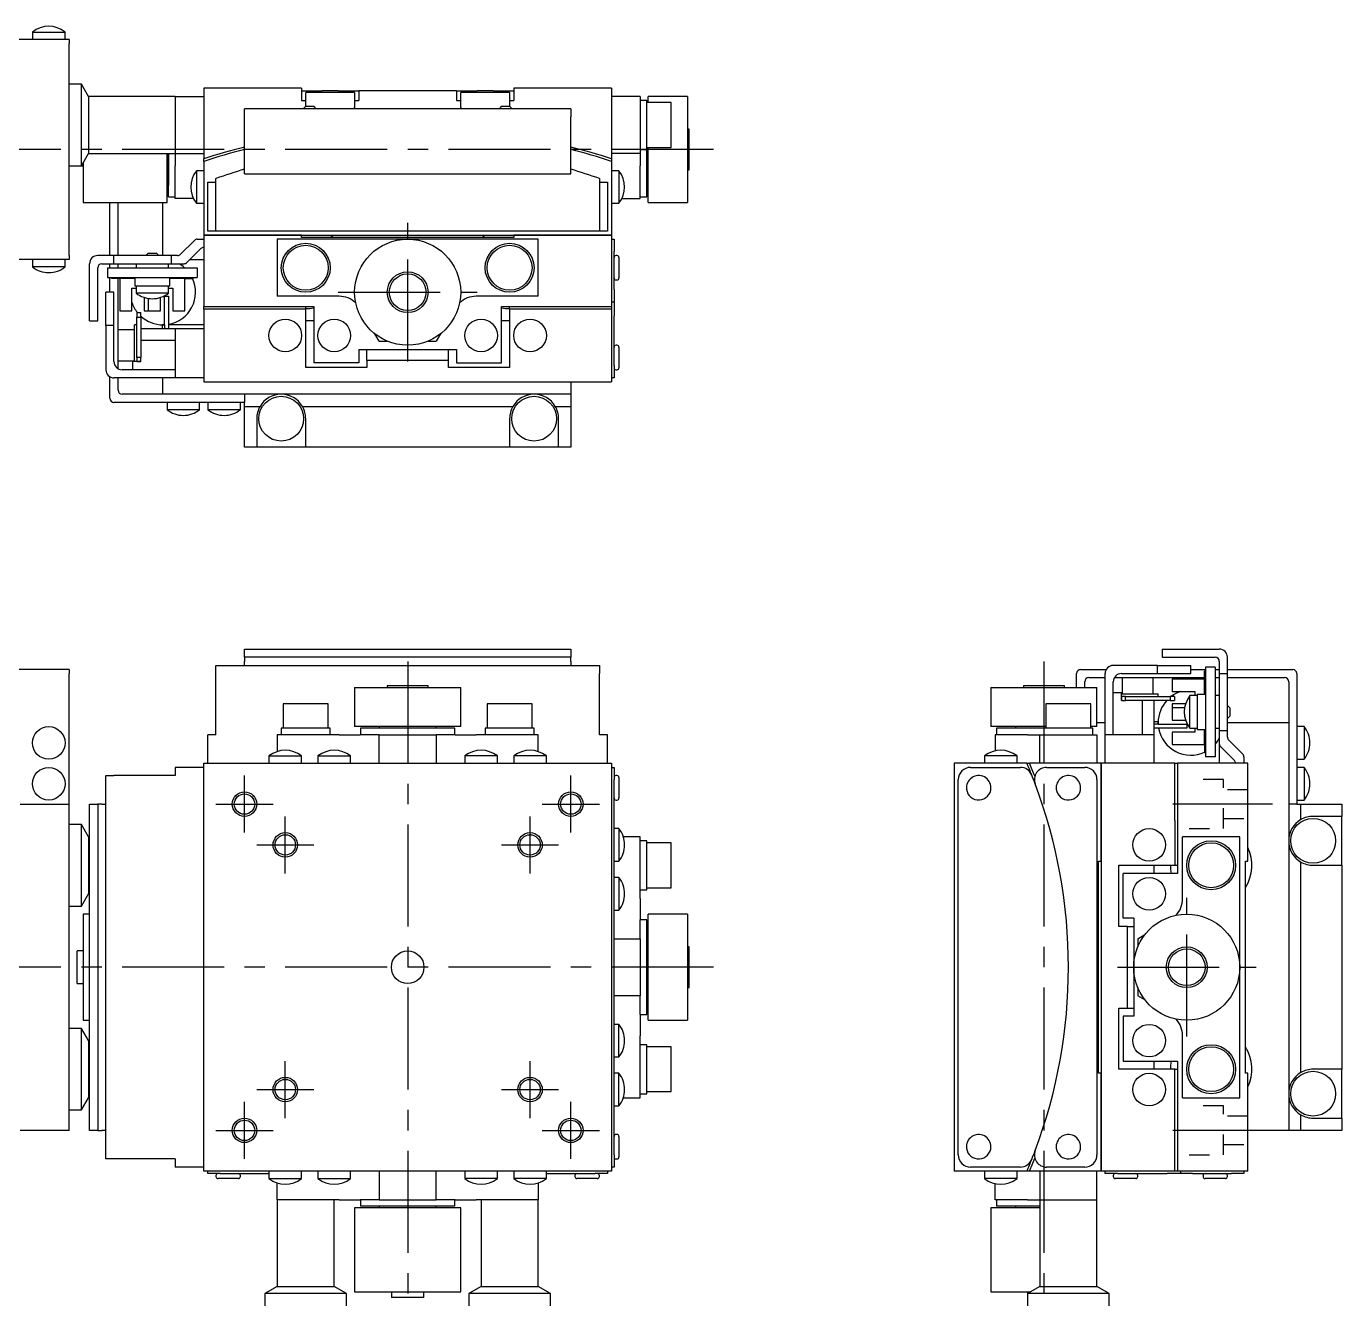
# Model space of a CAD drawing. Extents: x 165 to 837, y 27 to 488.
# Drawn here: x 334 to 495.2, y 327.5 to 483.8 of the extents above; entities that cross this region are included whole.
import ezdxf

# ---------------------------------------------------------------- set-up
doc = ezdxf.new("R2010")
doc.units = 0
doc.header["$LTSCALE"] = 10
doc.linetypes.add('CENTER', pattern=[2, 1.25, -0.25, 0.25, -0.25])
doc.linetypes.add('DOT', pattern=[0.5, 0.25, -0.25])
doc.layers.add('1', color=7, linetype='CONTINUOUS')
doc.layers.add('11', color=7, linetype='CONTINUOUS')

msp = doc.modelspace()

# ---------------------------------------------------------------- linework, layer by layer
at = {"layer": '1', "color": 7, "linetype": 'CONTINUOUS'}
for p, q in [((339.249999, 482.25), (315.249999, 482.25)), ((334.749999, 483.147999), (334.854416, 483.147999)), ((334.749999, 483.147999), (334.749999, 482.25)), ((334.854416, 483.147999), (338.749999, 483.147999)), ((338.749999, 482.25), (338.749999, 483.147999)), ((339.249999, 482.25), (339.249999, 481.75)), ((339.249999, 455.75), (339.249999, 481.75)), ((340.749999, 476.75), (339.249999, 476.75)), ((340.749999, 466.75), (340.749999, 476.75)), ((341.616024, 475.25), (340.749999, 476.75)), ((355.749999, 476.25), (355.749999, 467.610778)), ((367.749999, 476.25), (355.749999, 476.25)), ((367.749999, 476.25), (367.749999, 474.75)), ((367.749999, 475.95), (370.249999, 475.95)), ((374.249999, 475.75), (368.249999, 475.75)), ((368.249999, 475.603553), (368.249999, 475.75)), ((372.249999, 475.95), (370.249999, 475.95)), ((372.249999, 475.95), (374.749999, 475.95)), ((374.249999, 475.75), (374.249999, 475.603553)), ((374.749999, 475.95), (374.749999, 474.75)), ((386.749999, 475.95), (374.749999, 475.95)), ((386.749999, 475.95), (386.749999, 474.75)), ((386.749999, 475.95), (389.249999, 475.95)), ((393.249999, 475.75), (387.249999, 475.75)), ((387.249999, 475.603553), (387.249999, 475.75)), ((391.249999, 475.95), (389.249999, 475.95)), ((391.249999, 475.95), (393.749999, 475.95)), ((393.249999, 475.75), (393.249999, 475.603553)), ((393.749999, 476.25), (393.749999, 474.75)), ((405.749999, 476.25), (393.749999, 476.25)), ((405.749999, 476.25), (405.749999, 467.610778)), ((341.616024, 475.25), (341.616024, 468.25)), ((352.249999, 475.25), (341.616024, 475.25)), ((352.249999, 475.25), (355.749999, 475.25)), ((352.249999, 475.25), (352.249999, 471.75)), ((367.749999, 474.75), (368.249999, 474.75)), ((368.249999, 474.05), (368.249999, 475.603553)), ((374.249999, 475.603553), (374.249999, 473.896447)), ((374.249999, 474.75), (374.749999, 474.75)), ((386.749999, 474.75), (387.249999, 474.75)), ((387.249999, 473.896447), (387.249999, 475.603553)), ((393.249999, 475.603553), (393.249999, 474.05)), ((393.249999, 474.75), (393.749999, 474.75)), ((409.249999, 475.25), (405.749999, 475.25)), ((409.249999, 475.25), (409.249999, 468.25)), ((410.049999, 474.75), (409.249999, 474.75)), ((410.049999, 468.75), (410.049999, 474.75)), ((413.049999, 474.5), (410.049999, 474.5)), ((410.249999, 474.5), (410.249999, 475.25)), ((415.049999, 475.25), (410.249999, 475.25)), ((413.049999, 471.75), (413.049999, 474.5)), ((415.049999, 475.25), (415.049999, 462.25)), ((360.749999, 472.75), (360.749999, 473.75)), ((400.749999, 473.75), (360.749999, 473.75)), ((360.749999, 465.75), (360.749999, 472.75)), ((368.249999, 474.05), (367.949999, 473.75)), ((368.249999, 474.05), (369.249999, 474.05)), ((369.549999, 473.75), (369.249999, 474.05)), ((374.249999, 473.75), (374.249999, 473.896447)), ((387.249999, 473.896447), (387.249999, 473.75)), ((392.249999, 474.05), (391.949999, 473.75)), ((392.249999, 474.05), (393.249999, 474.05)), ((393.549999, 473.75), (393.249999, 474.05)), ((400.749999, 473.75), (400.749999, 472.75)), ((400.749999, 465.75), (400.749999, 472.75)), ((352.249999, 471.75), (352.249999, 468.25)), ((413.049999, 469), (413.049999, 471.75)), ((415.249999, 471.25), (415.049999, 471.25)), ((415.249999, 470.8499), (415.249999, 471.25)), ((415.249999, 468.75), (415.249999, 470.8499)), ((340.749999, 466.75), (341.616024, 468.25)), ((341.616024, 468.25), (352.249999, 468.25)), ((351.249999, 462.25), (351.249999, 468.25)), ((351.449999, 462.950338), (351.449999, 468.25)), ((351.449999, 468.25), (351.449999, 464.340257)), ((352.249999, 468.25), (355.749999, 468.25)), ((352.249999, 468.25), (352.249999, 466.75)), ((409.249999, 468.25), (405.749999, 468.25)), ((409.249999, 468.75), (410.049999, 468.75)), ((409.249999, 468.25), (409.249999, 466.75)), ((410.049999, 469), (413.049999, 469)), ((410.049999, 462.950338), (410.049999, 468.75)), ((410.049999, 468.75), (410.049999, 464.340257)), ((410.249999, 462.25), (410.249999, 469)), ((415.249999, 466.6501), (415.249999, 468.75)), ((339.249999, 466.75), (340.749999, 466.75)), ((340.249999, 466.75), (340.749999, 466.75)), ((340.749999, 466.75), (340.949999, 466.75)), ((340.949999, 467.09641), (340.949999, 462.25)), ((352.249999, 462.75), (352.249999, 466.75)), ((354.852, 466.15), (354.852, 462.15)), ((355.749999, 466.15), (354.852, 466.15)), ((355.749999, 466.15), (354.852, 466.15)), ((355.749999, 467.295441), (355.749999, 467.610778)), ((355.749999, 467.295441), (355.749999, 458.25)), ((405.749999, 467.610778), (405.749999, 467.295441)), ((405.749999, 467.295441), (405.749999, 458.25)), ((406.647998, 466.15), (405.749999, 466.15)), ((406.647998, 466.15), (405.749999, 466.15)), ((406.647998, 466.15), (406.647998, 462.15)), ((409.249999, 462.75), (409.249999, 466.75)), ((415.049999, 466.25), (415.249999, 466.25)), ((415.249999, 466.25), (415.249999, 466.6501)), ((351.249999, 465.25), (351.449999, 465.25)), ((351.249999, 464.75), (351.449999, 464.75)), ((351.449999, 462.95), (351.449999, 465.25)), ((351.449999, 465.25), (351.449999, 464.34)), ((356.249999, 458.75), (356.249999, 464.75)), ((356.249999, 464.75), (357.249999, 464.75)), ((357.249999, 459.75), (357.249999, 465.18747)), ((360.749999, 465.75), (400.749999, 465.75)), ((404.249999, 465.18747), (404.249999, 459.75)), ((404.249999, 464.75), (405.249999, 464.75)), ((405.249999, 464.75), (405.249999, 458.75)), ((410.049999, 462.95), (410.049999, 465.25)), ((410.049999, 465.25), (410.049999, 464.34)), ((410.049999, 465.25), (410.249999, 465.25)), ((351.249999, 463.75), (351.449999, 463.75)), ((351.249999, 463.75), (351.449999, 463.75)), ((351.449999, 462.95), (351.449999, 462.950338)), ((351.449999, 462.95), (352.249999, 462.95)), ((409.249999, 462.95), (410.049999, 462.95)), ((410.049999, 462.95), (410.049999, 462.950338)), ((340.949999, 462.25), (346.449999, 462.25)), ((344.249999, 455.75), (344.249999, 462.25)), ((345.249999, 455.75), (345.249999, 462.25)), ((346.449999, 462.25), (351.249999, 462.25)), ((350.749999, 455.75), (350.749999, 462.25)), ((354.4725, 462.75), (352.249999, 462.75)), ((354.852, 462.15), (355.749999, 462.15)), ((354.852, 462.15), (355.749999, 462.15)), ((405.749999, 462.15), (406.647998, 462.15)), ((405.749999, 462.15), (406.647998, 462.15)), ((407.027498, 462.75), (409.249999, 462.75)), ((410.249999, 462.25), (415.049999, 462.25)), ((357.249999, 458.75), (357.249999, 459.75)), ((404.249999, 459.75), (404.249999, 458.75)), ((355.749999, 458.25), (355.749999, 449.490949)), ((367.749999, 458.25), (355.749999, 458.25)), ((355.749999, 458.25), (367.749999, 458.25)), ((357.249999, 458.75), (356.249999, 458.75)), ((404.249999, 458.75), (357.249999, 458.75)), ((367.749999, 457.95), (367.749999, 458.25)), ((367.749999, 458.25), (393.749999, 458.25)), ((393.749999, 458.25), (393.749999, 457.95)), ((405.749999, 458.25), (393.749999, 458.25)), ((393.749999, 458.25), (405.749999, 458.25)), ((405.249999, 458.75), (404.249999, 458.75)), ((405.749999, 458.25), (405.749999, 449.490949)), ((354.603552, 457.603553), (352.896446, 455.896447)), ((353.696446, 454.896447), (355.403552, 456.603553)), ((354.957106, 457.75), (355.749999, 457.75)), ((364.749999, 457.75), (364.749999, 450.75)), ((380.749999, 457.75), (364.749999, 457.75)), ((393.749999, 457.95), (367.749999, 457.95)), ((396.749999, 457.75), (380.749999, 457.75)), ((396.749999, 450.75), (396.749999, 457.75)), ((405.749999, 457.75), (406.049999, 457.75)), ((406.049999, 457.75), (406.049999, 456.25)), ((339.249999, 455.25), (315.249999, 455.25)), ((334.749999, 455.25), (334.749999, 454.352001)), ((338.749999, 454.352001), (338.749999, 455.25)), ((339.249999, 455.75), (339.249999, 455.25)), ((341.749999, 447.75), (341.749999, 454.75)), ((344.749999, 455.75), (342.749999, 455.75)), ((343.249999, 454.75), (344.749999, 454.75)), ((344.249999, 454.25), (344.249999, 454.75)), ((344.749999, 454.75), (344.749999, 455.75)), ((351.749999, 455.75), (344.749999, 455.75)), ((344.749999, 454.75), (351.749999, 454.75)), ((345.249999, 454.25), (345.249999, 454.75)), ((347.449999, 454.75), (347.449999, 454.25)), ((348.949999, 456.05), (348.649999, 455.75)), ((348.949999, 456.05), (349.449999, 456.05)), ((349.449999, 456.05), (349.949999, 456.05)), ((350.249999, 455.75), (349.949999, 456.05)), ((351.449999, 454.25), (351.449999, 454.75)), ((351.749999, 455.75), (351.749999, 454.75)), ((352.542892, 455.75), (351.749999, 455.75)), ((351.749999, 454.75), (353.342892, 454.75)), ((354.049999, 455.25), (355.749999, 455.25)), ((406.049999, 451.579031), (406.049999, 456.25)), ((406.399999, 455.75), (406.299999, 455.75)), ((406.649999, 455.5), (406.649999, 453)), ((334.781135, 454.352001), (334.749999, 454.352001)), ((338.749999, 454.352001), (334.781135, 454.352001)), ((342.749999, 447.75), (342.749999, 454.25)), ((343.949999, 454.25), (343.949999, 453.05)), ((343.949999, 454.25), (354.949999, 454.25)), ((354.949999, 454.25), (354.949999, 453.05)), ((343.949999, 453.05), (354.949999, 453.05)), ((344.249999, 451.25), (344.249999, 453.05)), ((344.449999, 453.05), (344.449999, 452.95)), ((345.449999, 452.95), (344.449999, 452.95)), ((345.249999, 446.65), (345.249999, 452.95)), ((345.449999, 452.95), (345.449999, 448.95)), ((347.299999, 452.95), (345.449999, 452.95)), ((346.449999, 453.05), (346.449999, 452.95)), ((346.949999, 451.75), (347.449999, 451.75)), ((346.949999, 448.95), (346.949999, 451.75)), ((347.299999, 453.05), (347.299999, 452.05)), ((347.299999, 452.05), (351.599999, 452.05)), ((347.449999, 452.05), (347.449999, 451.152001)), ((351.449999, 451.152001), (351.449999, 452.05)), ((351.449999, 451.75), (351.949999, 451.75)), ((351.599999, 452.05), (351.599999, 453.05)), ((353.449999, 452.95), (351.599999, 452.95)), ((351.949999, 451.75), (351.949999, 448.95)), ((352.449999, 453.05), (352.449999, 452.95)), ((353.449999, 448.95), (353.449999, 452.95)), ((353.449999, 452.95), (354.449999, 452.95)), ((354.449999, 453.05), (354.449999, 452.95)), ((406.049999, 451.579031), (406.049999, 450.079031)), ((406.299999, 452.75), (406.399999, 452.75)), ((343.749999, 447.18747), (343.749999, 451.25)), ((344.749999, 451.25), (343.749999, 451.25)), ((344.749999, 447.18747), (344.749999, 451.25)), ((349.449999, 451.152001), (347.449999, 451.152001)), ((348.449999, 450.610263), (348.449999, 448.95)), ((348.949999, 450.489304), (348.949999, 448.95)), ((351.449999, 451.152001), (349.449999, 451.152001)), ((350.449999, 448.95), (350.449999, 450.610263)), ((350.949999, 450.75), (351.449999, 450.75)), ((350.949999, 447.25), (350.949999, 450.75)), ((350.949999, 450.75), (351.449999, 450.75)), ((351.449999, 450.75), (351.449999, 446.75)), ((372.342522, 450.75), (364.749999, 450.75)), ((396.749999, 450.75), (389.157476, 450.75)), ((405.749999, 450.079031), (406.049999, 450.079031)), ((406.049999, 450.079031), (406.049999, 449.758851)), ((345.449999, 448.95), (346.949999, 448.95)), ((347.549999, 448.750112), (348.049999, 448.750112)), ((347.549999, 448.750112), (347.549999, 448.204194)), ((348.049999, 448.204194), (348.049999, 448.750112)), ((348.449999, 448.95), (348.949999, 448.95)), ((348.949999, 448.95), (350.449999, 448.95)), ((351.949999, 448.95), (353.449999, 448.95)), ((355.749999, 449.165193), (355.749999, 449.490949)), ((355.749999, 449.490949), (369.249999, 449.490949)), ((355.749999, 449.165193), (355.749999, 440.25)), ((368.250002, 449.165193), (355.749999, 449.165193)), ((368.249999, 442.030788), (368.250002, 449.165193)), ((368.250002, 449.165193), (368.250002, 449.490949)), ((369.249999, 449.490949), (369.250002, 442.585456)), ((392.249996, 442.585456), (392.249999, 449.490949)), ((392.249999, 449.490949), (405.749999, 449.490949)), ((393.249996, 449.165193), (393.249996, 449.490949)), ((393.249996, 449.165193), (393.249999, 442.030788)), ((405.749999, 449.165193), (393.249996, 449.165193)), ((405.749999, 449.490949), (405.749999, 449.165193)), ((405.749999, 449.165193), (405.749999, 440.25)), ((406.049999, 449.758851), (406.049999, 448.364112)), ((406.049999, 442.25), (406.049999, 448.364112)), ((341.749999, 447.75), (342.749999, 447.75)), ((344.749999, 447.18747), (343.749999, 447.18747)), ((343.749999, 447.18747), (343.749999, 441.75)), ((344.749999, 442.75), (344.749999, 447.18747)), ((347.249999, 442.75), (347.249999, 447.25)), ((347.549999, 447.25), (347.249999, 447.25)), ((347.549999, 443.25015), (347.549999, 448.204194)), ((347.549999, 448.204194), (348.049999, 448.204194)), ((348.049999, 448.204194), (348.049999, 443.25015)), ((352.249999, 446.75), (348.049999, 446.75)), ((350.649999, 447.25), (350.649999, 446.75)), ((350.949999, 447.25), (350.649999, 447.25)), ((350.949999, 447.25), (350.749999, 447.25)), ((350.949999, 447.25), (350.949999, 446.75)), ((355.749999, 447.25), (351.449999, 447.25)), ((355.749999, 446.75), (352.249999, 446.75)), ((352.249999, 446.75), (352.249999, 440.75)), ((369.250002, 447.75), (368.249999, 447.75)), ((393.249999, 447.75), (392.249996, 447.75)), ((345.249999, 442.85), (345.249999, 446.65)), ((347.249999, 446.65), (345.249999, 446.65)), ((352.249999, 445.339384), (348.049999, 445.339384)), ((377.249999, 445.25), (376.738942, 446.135176)), ((377.249999, 445.25), (378.249999, 445.25)), ((383.249999, 445.25), (384.249999, 445.25)), ((384.761056, 446.135176), (384.249999, 445.25)), ((374.749999, 444.25), (386.749999, 444.25)), ((374.749999, 444.25), (374.750002, 442.585456)), ((375.749999, 442.86238), (375.749999, 444.25)), ((385.749999, 442.86238), (385.749999, 444.25)), ((386.749999, 444.25), (386.749996, 442.585456)), ((406.399999, 444.75), (406.299999, 444.75)), ((406.649999, 444.5), (406.649999, 442)), ((345.249999, 441.883975), (345.249999, 442.85)), ((345.249999, 442.85), (347.249999, 442.85)), ((347.049999, 441.75), (347.049999, 442.75)), ((348.049999, 442.75), (347.049999, 442.75)), ((348.049999, 443.25015), (347.549999, 443.25015)), ((347.549999, 443.25015), (347.549999, 442.750137)), ((347.549999, 442.750137), (348.049999, 442.750137)), ((348.049999, 442.750137), (348.049999, 443.25015)), ((348.049999, 442.750137), (348.049999, 442.75)), ((375.749999, 442.030788), (368.249999, 442.030788)), ((374.750002, 442.585456), (369.250002, 442.585456)), ((375.749999, 442.86238), (375.749999, 442.030788)), ((385.749999, 442.86238), (375.749999, 442.86238)), ((385.749999, 442.030788), (385.749999, 442.86238)), ((393.249999, 442.030788), (385.749999, 442.030788)), ((386.749996, 442.585456), (392.249996, 442.585456)), ((406.049999, 442.25), (406.049999, 440.75)), ((344.249999, 438.25), (344.249999, 440.883975)), ((352.249999, 440.75), (344.749999, 440.75)), ((345.249999, 439.25), (345.249999, 440.75)), ((352.249999, 441.75), (345.749999, 441.75)), ((350.749999, 438.75), (350.749999, 440.75)), ((355.749999, 440.75), (352.249999, 440.75)), ((355.749999, 440.25), (405.749999, 440.25)), ((400.749999, 440.25), (400.749999, 438.75)), ((406.049999, 440.75), (405.749999, 440.75)), ((406.299999, 441.75), (406.399999, 441.75)), ((350.749999, 438.75), (345.749999, 438.75)), ((360.749999, 438.75), (350.749999, 438.75)), ((360.749999, 438.75), (350.749999, 438.75)), ((400.749999, 438.75), (360.749999, 438.75)), ((360.749999, 438.75), (360.749999, 437.75)), ((400.749999, 438.75), (400.749999, 437.25)), ((360.749999, 437.75), (344.749999, 437.75)), ((351.249999, 437.75), (351.249999, 436.852001)), ((355.249999, 436.852001), (355.249999, 437.75)), ((356.249999, 437.75), (356.249999, 436.852001)), ((360.249999, 436.852001), (360.249999, 437.75)), ((360.749999, 437.25), (360.749999, 437.75)), ((360.749999, 432.25), (360.749999, 437.25)), ((360.749999, 437.25), (362.651923, 437.25)), ((367.848075, 437.25), (393.651923, 437.25)), ((398.848075, 437.25), (400.749999, 437.25)), ((400.749999, 437.25), (400.749999, 432.25)), ((355.249999, 436.852001), (351.249999, 436.852001)), ((360.249999, 436.852001), (356.249999, 436.852001)), ((362.249999, 435.75), (362.249999, 432.25)), ((368.249999, 432.25), (368.249999, 435.75)), ((393.249999, 435.75), (393.249999, 432.25)), ((399.249999, 432.25), (399.249999, 435.75)), ((362.249999, 432.25), (360.749999, 432.25)), ((368.249999, 432.25), (362.249999, 432.25)), ((393.249999, 432.25), (368.249999, 432.25)), ((399.249999, 432.25), (393.249999, 432.25)), ((400.749999, 432.25), (399.249999, 432.25)), ((360.749999, 407.499999), (400.749999, 407.499999)), ((360.749999, 406.499999), (360.749999, 407.499999)), ((400.749999, 406.499999), (360.749999, 406.499999)), ((360.749999, 406.499999), (360.749999, 405.999999)), ((400.749999, 407.499999), (400.749999, 406.499999)), ((400.749999, 405.999999), (400.749999, 406.499999)), ((473.25, 407.499999), (473.25, 406.499999)), ((473.25, 407.499999), (480.25, 407.499999)), ((473.25, 406.499999), (479.75, 406.499999)), ((481.25, 404.499999), (481.25, 406.499999)), ((339.249999, 404.999999), (315.249999, 404.999999)), ((339.249999, 404.999999), (339.249999, 404.499999)), ((357.249999, 405.499999), (404.249999, 405.499999)), ((357.249999, 404.499999), (357.249999, 405.499999)), ((360.749999, 405.499999), (360.749999, 405.999999)), ((400.749999, 405.999999), (400.749999, 405.499999)), ((404.249999, 405.499999), (404.249999, 404.499999)), ((463.25, 404.999999), (466.383975, 404.999999)), ((472.68747, 405.499999), (467.25, 405.499999)), ((472.68747, 404.499999), (472.68747, 405.499999)), ((472.68747, 405.499999), (476.75, 405.499999)), ((476.75, 404.499999), (476.75, 405.499999)), ((476.75, 404.999999), (478.55, 404.999999)), ((478.45, 403.799999), (478.45, 404.799999)), ((478.55, 404.799999), (478.45, 404.799999)), ((479.75, 405.299999), (478.55, 405.299999)), ((478.55, 405.299999), (478.55, 394.299999)), ((479.75, 405.299999), (479.75, 394.299999)), ((479.75, 404.999999), (480.25, 404.999999)), ((480.25, 405.999999), (480.25, 404.499999)), ((481.25, 404.999999), (489.25, 404.999999)), ((339.249999, 388.499999), (339.249999, 404.499999)), ((357.249999, 396.999999), (357.249999, 404.499999)), ((404.249999, 396.999999), (404.249999, 404.499999)), ((462.75, 402.799999), (462.75, 404.499999)), ((463.75, 402.799999), (463.75, 403.499999)), ((464.25, 403.999999), (466.25, 403.999999)), ((466.25, 396.999999), (466.25, 404.499999)), ((467.25, 396.999999), (467.25, 403.499999)), ((467.383975, 403.999999), (468.35, 403.999999)), ((468.25, 404.499999), (472.68747, 404.499999)), ((468.35, 403.999999), (472.15, 403.999999)), ((468.35, 403.999999), (468.35, 401.999999)), ((472.15, 403.999999), (478.45, 403.999999)), ((472.15, 401.999999), (472.15, 403.999999)), ((472.68747, 404.499999), (476.75, 404.499999)), ((474.45, 403.799999), (474.45, 402.299999)), ((478.45, 403.799999), (474.45, 403.799999)), ((478.45, 401.949999), (478.45, 403.799999)), ((479.75, 403.999999), (480.25, 403.999999)), ((480.25, 404.499999), (481.25, 404.499999)), ((480.25, 404.499999), (480.25, 397.499999)), ((481.25, 397.499999), (481.25, 404.499999)), ((481.25, 403.999999), (488.25, 403.999999)), ((488.75, 403.499999), (488.75, 398.499999)), ((489.75, 404.499999), (489.75, 388.499999)), ((374.249999, 402.799999), (387.249999, 402.799999)), ((374.249999, 402.799999), (374.249999, 397.999999)), ((378.499999, 402.999999), (378.249999, 402.999999)), ((383.249999, 402.999999), (378.249999, 402.999999)), ((378.249999, 402.999999), (378.249999, 402.799999)), ((383.249999, 402.999999), (382.999999, 402.999999)), ((383.249999, 402.799999), (383.249999, 402.999999)), ((387.249999, 397.999999), (387.249999, 402.799999)), ((452.25, 402.799999), (465.25, 402.799999)), ((452.25, 402.799999), (452.25, 397.999999)), ((456.5, 402.999999), (456.25, 402.999999)), ((456.6501, 402.999999), (456.25, 402.999999)), ((456.25, 402.999999), (456.25, 402.799999)), ((458.488679, 402.999999), (456.6501, 402.999999)), ((458.654969, 402.999999), (458.488679, 402.999999)), ((458.845031, 402.999999), (458.654969, 402.999999)), ((460.8499, 402.999999), (458.845031, 402.999999)), ((461.25, 402.999999), (460.8499, 402.999999)), ((461.25, 402.999999), (461, 402.999999)), ((461.25, 402.799999), (461.25, 402.999999)), ((465.25, 397.999999), (465.25, 402.799999)), ((467.25, 402.199999), (468.25, 402.199999)), ((468.25, 401.199999), (468.25, 402.199999)), ((468.25, 401.999999), (472.75, 401.999999)), ((468.250135, 401.699999), (468.250135, 401.199999)), ((468.750147, 401.699999), (468.250135, 401.699999)), ((468.750147, 401.199999), (468.750147, 401.699999)), ((468.750147, 401.699999), (474.204192, 401.699999)), ((472.75, 401.699999), (472.75, 401.999999)), ((474.204192, 401.699999), (474.204192, 401.199999)), ((474.750111, 401.699999), (474.204192, 401.699999)), ((474.45, 402.299999), (477.25, 402.299999)), ((474.750111, 401.699999), (474.750111, 401.199999)), ((476.652001, 399.799999), (476.652001, 401.799999)), ((477.55, 401.799999), (476.652001, 401.799999)), ((477.25, 402.299999), (477.25, 401.799999)), ((478.55, 401.949999), (477.55, 401.949999)), ((477.55, 401.949999), (477.55, 397.649999)), ((478.55, 402.799999), (478.45, 402.799999)), ((480.25, 401.799999), (479.75, 401.799999)), ((370.999999, 400.799999), (365.499999, 400.799999)), ((370.999999, 400.799999), (365.499999, 400.799999)), ((365.499999, 400.799999), (365.499999, 397.799999)), ((370.999999, 397.799999), (370.999999, 400.799999)), ((395.999999, 400.799999), (390.499999, 400.799999)), ((395.999999, 400.799999), (390.499999, 400.799999)), ((390.499999, 400.799999), (390.499999, 397.799999)), ((395.999999, 397.799999), (395.999999, 400.799999)), ((461.75, 400.799999), (459, 400.799999)), ((464.5, 400.799999), (459, 400.799999)), ((459, 400.799999), (459, 397.799999)), ((464.5, 400.799999), (461.75, 400.799999)), ((464.5, 397.799999), (464.5, 400.799999)), ((468.250135, 401.199999), (468.25, 401.199999)), ((468.250135, 401.199999), (468.750147, 401.199999)), ((474.204192, 401.199999), (468.750147, 401.199999)), ((470.839384, 396.999999), (470.839384, 401.199999)), ((472.25, 396.999999), (472.25, 401.199999)), ((474.204192, 401.199999), (474.750111, 401.199999)), ((474.45, 400.799999), (474.45, 400.299999)), ((476.110263, 400.799999), (474.45, 400.799999)), ((474.45, 400.299999), (474.45, 398.799999)), ((475.989304, 400.299999), (474.45, 400.299999)), ((481.55, 400.299999), (481.25, 400.599999)), ((481.55, 400.299999), (481.55, 399.799999)), ((465.25, 398.499999), (466.25, 398.499999)), ((472.75, 398.599999), (472.25, 398.599999)), ((472.75, 398.299999), (472.25, 398.299999)), ((472.75, 398.299999), (472.75, 398.599999)), ((472.75, 398.299999), (476.25, 398.299999)), ((474.45, 398.799999), (476.110263, 398.799999)), ((476.25, 398.299999), (476.25, 397.799999)), ((476.25, 398.299999), (476.25, 397.799999)), ((476.652001, 397.799999), (476.652001, 399.799999)), ((481.25, 398.999999), (481.55, 399.299999)), ((481.25, 398.499999), (488.75, 398.499999)), ((481.55, 399.799999), (481.55, 399.299999)), ((488.75, 398.499999), (488.75, 388.499999)), ((488.75, 398.499999), (488.75, 388.499999)), ((356.249999, 393.499999), (356.249999, 396.999999)), ((357.249999, 396.999999), (356.249999, 396.999999)), ((364.749999, 396.999999), (364.749999, 394.939736)), ((372.342522, 396.999999), (364.749999, 396.999999)), ((368.249999, 397.799999), (365.249999, 397.799999)), ((365.249999, 397.799999), (365.249999, 396.999999)), ((371.249999, 397.799999), (368.249999, 397.799999)), ((371.249999, 396.999999), (371.249999, 397.799999)), ((372.342522, 396.999999), (374.940598, 396.999999)), ((387.249999, 397.999999), (374.249999, 397.999999)), ((377.249999, 396.999999), (374.940598, 396.999999)), ((380.687399, 397.799999), (374.949999, 397.799999)), ((374.949999, 397.799999), (374.949999, 396.999999)), ((377.249999, 397.999999), (377.249999, 397.799999)), ((377.249999, 393.499999), (377.249999, 396.999999)), ((377.249999, 396.999999), (384.249999, 396.999999)), ((386.549999, 397.799999), (380.687399, 397.799999)), ((384.249999, 397.799999), (384.249999, 397.999999)), ((384.249999, 396.999999), (384.249999, 393.499999)), ((386.5594, 396.999999), (384.249999, 396.999999)), ((386.549999, 396.999999), (386.549999, 397.799999)), ((386.5594, 396.999999), (389.157476, 396.999999)), ((396.749999, 396.999999), (389.157476, 396.999999)), ((393.249999, 397.799999), (390.249999, 397.799999)), ((390.249999, 397.799999), (390.249999, 396.999999)), ((396.249999, 397.799999), (393.249999, 397.799999)), ((396.249999, 396.999999), (396.249999, 397.799999)), ((396.749999, 394.939736), (396.749999, 396.999999)), ((405.249999, 396.999999), (404.249999, 396.999999)), ((405.249999, 393.499999), (405.249999, 396.999999)), ((459, 397.999999), (452.25, 397.999999)), ((456.75, 396.999999), (452.75, 396.999999)), ((452.75, 396.999999), (452.75, 395.022499)), ((452.95, 397.799999), (452.95, 396.999999)), ((458.75, 397.799999), (452.95, 397.799999)), ((455.25, 397.999999), (455.25, 397.799999)), ((456.75, 396.999999), (458.25, 396.999999)), ((458.25, 393.499999), (458.25, 396.999999)), ((458.25, 396.999999), (465.25, 396.999999)), ((464.75, 397.799999), (458.75, 397.799999)), ((458.75, 397.799999), (458.75, 396.999999)), ((465.25, 397.999999), (464.5, 397.999999)), ((464.75, 396.999999), (464.75, 397.799999)), ((465.25, 396.999999), (465.25, 393.499999)), ((466.25, 393.499999), (466.25, 396.999999)), ((472.25, 396.999999), (466.25, 396.999999)), ((476.25, 397.799999), (472.25, 397.799999)), ((472.25, 393.499999), (472.25, 396.999999)), ((474.45, 397.299999), (474.45, 395.799999)), ((477.25, 397.299999), (474.45, 397.299999)), ((476.652001, 397.799999), (477.55, 397.799999)), ((477.25, 397.799999), (477.25, 397.299999)), ((477.55, 397.649999), (478.55, 397.649999)), ((478.45, 395.799999), (478.45, 397.649999)), ((478.55, 396.799999), (478.45, 396.799999)), ((479.75, 397.799999), (480.25, 397.799999)), ((481.25, 397.499999), (480.25, 397.499999)), ((480.25, 397.499999), (480.25, 395.907106)), ((481.25, 396.707106), (481.25, 397.499999)), ((490.647999, 397.999999), (489.75, 397.999999)), ((490.647999, 397.999999), (490.647999, 393.999999)), ((474.45, 395.799999), (478.45, 395.799999)), ((478.45, 395.799999), (478.45, 394.799999)), ((480.25, 395.907106), (480.25, 393.499999)), ((480.396447, 395.553552), (482.103553, 393.846446)), ((483.103553, 394.646446), (481.396447, 396.353552)), ((355.749999, 343.499999), (355.749999, 393.499999)), ((355.749999, 393.499999), (405.749999, 393.499999)), ((363.750002, 394.397999), (365.750002, 394.397999)), ((363.750002, 394.397999), (363.750002, 393.5)), ((365.750002, 394.397999), (367.750002, 394.397999)), ((367.750002, 393.5), (367.750002, 394.397999)), ((369.750002, 394.397999), (371.750002, 394.397999)), ((369.750002, 394.397999), (369.750002, 393.5)), ((371.750002, 394.397999), (373.750002, 394.397999)), ((373.750002, 393.5), (373.750002, 394.397999)), ((389.749996, 394.397999), (387.749996, 394.397999)), ((387.749996, 394.397999), (387.749996, 393.5)), ((391.749996, 394.397999), (389.749996, 394.397999)), ((391.749996, 393.5), (391.749996, 394.397999)), ((395.749996, 394.397999), (393.749996, 394.397999)), ((393.749996, 394.397999), (393.749996, 393.5)), ((397.749996, 394.397999), (395.749996, 394.397999)), ((397.749996, 393.5), (397.749996, 394.397999)), ((405.749999, 393.499999), (405.749999, 343.499999)), ((447.75, 393.499999), (447.75, 343.499999)), ((456.665193, 393.499999), (447.75, 393.499999)), ((455.45, 394.397999), (451.45, 394.397999)), ((451.45, 394.397999), (451.45, 393.5)), ((451.45, 394.397999), (451.45, 393.5)), ((455.45, 393.5), (455.45, 394.397999)), ((455.45, 393.5), (455.45, 394.397999)), ((456.665193, 393.499999), (456.990949, 393.499999)), ((465.75, 393.499999), (456.990949, 393.499999)), ((465.75, 381.499999), (465.75, 393.499999)), ((465.75, 393.499999), (465.75, 381.499999)), ((474.795441, 393.499999), (465.75, 393.499999)), ((474.795441, 386.499999), (474.795441, 393.499999)), ((474.795441, 393.499999), (475.110778, 393.499999)), ((475.110778, 393.499999), (475.110778, 379.999999)), ((483.75, 393.499999), (475.110778, 393.499999)), ((478.55, 394.799999), (478.45, 394.799999)), ((479.75, 394.299999), (478.55, 394.299999)), ((483.25, 394.292892), (483.25, 393.499999)), ((483.75, 381.499999), (483.75, 393.499999)), ((489.75, 393.999999), (490.647999, 393.999999)), ((343.749999, 344.999999), (343.749999, 391.999999)), ((343.749999, 391.999999), (344.749999, 391.999999)), ((352.249999, 391.999999), (344.749999, 391.999999)), ((352.249999, 392.999999), (352.249999, 391.999999)), ((355.749999, 392.999999), (352.249999, 392.999999)), ((405.749999, 392.999999), (406.049999, 392.999999)), ((406.049999, 392.999999), (406.049999, 391.499999)), ((406.399999, 391.999999), (406.299999, 391.999999)), ((449.75, 392.999999), (455.864112, 392.999999)), ((459.079031, 392.999999), (463.75, 392.999999)), ((490.647999, 392.999999), (489.75, 392.999999)), ((490.647999, 392.999999), (490.647999, 388.999999)), ((406.049999, 345.499999), (406.049999, 391.499999)), ((406.649999, 391.749999), (406.649999, 390.343377)), ((406.649999, 390.343377), (406.649999, 389.249999)), ((448.25, 345.499999), (448.25, 391.499999)), ((465.25, 391.499999), (465.25, 345.499999)), ((406.299999, 388.999999), (406.399999, 388.999999)), ((489.75, 388.999999), (490.647999, 388.999999)), ((333.249999, 388.499999), (339.249999, 388.499999)), ((339.249999, 348.499999), (339.249999, 388.499999)), ((341.749999, 348.499999), (341.749999, 388.499999)), ((341.749999, 388.499999), (342.749999, 388.499999)), ((342.749999, 388.499999), (342.749999, 348.499999)), ((343.249999, 388.499999), (342.749999, 388.499999)), ((343.249999, 388.499999), (343.749999, 388.499999)), ((488.75, 388.499999), (488.75, 348.499999)), ((489.75, 388.499999), (488.75, 388.499999)), ((489.75, 388.499999), (490.25, 388.499999)), ((490.25, 386.598075), (490.25, 388.499999)), ((490.25, 388.499999), (495.25, 388.499999)), ((495.25, 388.499999), (495.25, 386.999999)), ((340.749999, 385.999999), (339.249999, 385.999999)), ((340.749999, 380.999999), (340.749999, 385.999999)), ((341.616024, 384.499999), (340.749999, 385.999999)), ((406.647998, 385.499999), (406.049999, 385.499999)), ((406.647998, 385.499999), (406.647998, 383.499999)), ((474.795441, 386.499999), (474.795441, 380.999999)), ((495.25, 386.999999), (491.75, 386.999999)), ((495.25, 380.999999), (495.25, 386.999999)), ((341.616024, 384.499999), (341.616024, 377.499999)), ((341.749999, 384.499999), (341.616024, 384.499999)), ((409.249999, 384.499999), (407.189736, 384.499999)), ((409.249999, 376.907476), (409.249999, 384.499999)), ((410.049999, 383.999999), (409.249999, 383.999999)), ((410.049999, 380.999999), (410.049999, 383.999999)), ((475.75, 376.907476), (475.75, 384.499999)), ((482.75, 384.499999), (475.75, 384.499999)), ((482.75, 368.499999), (482.75, 384.499999)), ((406.647998, 383.499999), (406.647998, 381.499999)), ((413.049999, 383.749999), (410.049999, 383.749999)), ((413.049999, 378.249999), (413.049999, 383.749999)), ((413.049999, 378.249999), (413.049999, 383.749999)), ((340.749999, 375.999999), (340.749999, 380.999999)), ((406.049999, 381.499999), (406.647998, 381.499999)), ((410.049999, 377.999999), (410.049999, 380.999999)), ((465.45, 381.499999), (465.75, 381.499999)), ((465.45, 355.499999), (465.45, 381.499999)), ((465.75, 381.499999), (465.75, 355.499999)), ((467.930125, 373.499999), (467.930125, 380.999999)), ((467.930125, 380.999999), (474.795441, 380.999999)), ((472.25, 379.999999), (472.25, 380.999999)), ((474.795441, 380.999999), (475.110778, 380.999999)), ((483.45, 381.499999), (483.75, 381.499999)), ((483.45, 355.499999), (483.45, 381.499999)), ((490.25, 355.598075), (490.25, 381.401923)), ((491.75, 380.999999), (495.25, 380.999999)), ((495.25, 380.999999), (495.25, 355.999999)), ((406.647998, 379.499999), (406.049999, 379.499999)), ((406.647998, 379.499999), (406.647998, 377.499999)), ((468.460678, 374.499999), (468.460678, 379.999999)), ((475.110778, 379.999999), (468.460678, 379.999999)), ((340.749999, 375.999999), (341.616024, 377.499999)), ((341.616024, 377.499999), (341.749999, 377.499999)), ((406.647998, 377.499999), (406.647998, 375.499999)), ((409.249999, 377.999999), (410.049999, 377.999999)), ((410.049999, 378.249999), (413.049999, 378.249999)), ((339.249999, 375.999999), (340.749999, 375.999999)), ((409.249999, 376.907476), (409.249999, 374.3094)), ((340.949999, 374.999999), (340.949999, 374.99962)), ((341.749999, 374.999999), (340.949999, 374.999999)), ((340.949999, 374.99962), (340.949999, 361.999999)), ((406.049999, 375.499999), (406.647998, 375.499999)), ((409.249999, 371.999999), (409.249999, 374.3094)), ((410.049999, 374.299999), (409.249999, 374.299999)), ((410.049999, 368.562599), (410.049999, 374.299999)), ((410.249999, 361.999999), (410.249999, 374.999999)), ((415.049999, 374.999999), (410.249999, 374.999999)), ((415.049999, 374.999999), (415.049999, 361.999999)), ((469.75, 374.499999), (468.460678, 374.499999)), ((469.75, 374.499999), (469.75, 368.499999)), ((468.990789, 373.499999), (467.930125, 373.499999)), ((468.990789, 363.499999), (468.990789, 373.499999)), ((468.990789, 373.499999), (469.75, 373.499999)), ((470.25, 371.999999), (471.135176, 372.511056)), ((406.049999, 371.999999), (409.249999, 371.999999)), ((409.249999, 371.999999), (409.249999, 364.999999)), ((410.249999, 371.999999), (410.049999, 371.999999)), ((415.249999, 370.999999), (415.049999, 370.999999)), ((415.249999, 365.999999), (415.249999, 370.999999)), ((415.249999, 370.749999), (415.249999, 370.999999)), ((470.25, 371.999999), (470.25, 370.999999)), ((340.249999, 366.499999), (340.249999, 370.499999)), ((340.949999, 370.499999), (340.249999, 370.499999)), ((410.049999, 362.699999), (410.049999, 368.562599)), ((469.75, 368.499999), (469.75, 362.499999)), ((482.75, 352.499999), (482.75, 368.499999)), ((340.249999, 366.499999), (340.949999, 366.499999)), ((415.249999, 365.999999), (415.249999, 366.249999)), ((409.249999, 364.999999), (406.049999, 364.999999)), ((409.249999, 362.690598), (409.249999, 364.999999)), ((410.049999, 364.999999), (410.249999, 364.999999)), ((415.049999, 365.999999), (415.249999, 365.999999)), ((470.25, 365.999999), (470.25, 364.999999)), ((471.135176, 364.488942), (470.25, 364.999999)), ((467.930125, 363.499999), (468.990789, 363.499999)), ((467.930125, 355.999999), (467.930125, 363.499999)), ((468.990789, 363.499999), (469.75, 363.499999)), ((340.949999, 361.999999), (341.749999, 361.999999)), ((406.647998, 361.499999), (406.049999, 361.499999)), ((406.647998, 359.499999), (406.647998, 361.499999)), ((409.249999, 362.699999), (410.049999, 362.699999)), ((409.249999, 362.690598), (409.249999, 360.092522)), ((410.249999, 361.999999), (415.049999, 361.999999)), ((469.75, 362.499999), (468.460678, 362.499999)), ((468.460678, 362.499999), (468.460678, 356.999999)), ((340.749999, 360.999999), (339.249999, 360.999999)), ((340.749999, 355.999999), (340.749999, 360.999999)), ((341.616024, 359.499999), (340.749999, 360.999999)), ((409.249999, 352.499999), (409.249999, 360.092522)), ((475.75, 352.499999), (475.75, 360.092522)), ((341.616024, 359.499999), (341.616024, 352.499999)), ((341.749999, 359.499999), (341.616024, 359.499999)), ((406.647998, 357.499999), (406.647998, 359.499999)), ((410.049999, 358.999999), (409.249999, 358.999999)), ((410.049999, 355.999999), (410.049999, 358.999999)), ((413.049999, 358.749999), (410.049999, 358.749999)), ((413.049999, 353.249999), (413.049999, 358.749999)), ((413.049999, 353.249999), (413.049999, 358.749999)), ((406.049999, 357.499999), (406.647998, 357.499999)), ((468.460678, 356.999999), (475.110778, 356.999999)), ((472.25, 355.999999), (472.25, 356.999999)), ((475.110778, 356.999999), (475.110778, 343.499999)), ((340.749999, 350.999999), (340.749999, 355.999999)), ((406.647998, 355.499999), (406.049999, 355.499999)), ((406.647998, 353.499999), (406.647998, 355.499999)), ((410.049999, 352.999999), (410.049999, 355.999999)), ((465.75, 355.499999), (465.45, 355.499999)), ((465.75, 343.499999), (465.75, 355.499999)), ((465.75, 355.499999), (465.75, 343.499999)), ((474.795441, 355.999999), (467.930125, 355.999999)), ((474.795441, 350.499999), (474.795441, 355.999999)), ((474.795441, 355.999999), (475.110778, 355.999999)), ((483.75, 355.499999), (483.45, 355.499999)), ((483.75, 343.499999), (483.75, 355.499999)), ((495.25, 355.999999), (491.75, 355.999999)), ((495.25, 349.999999), (495.25, 355.999999)), ((406.647998, 351.499999), (406.647998, 353.499999)), ((410.049999, 353.249999), (413.049999, 353.249999)), ((340.749999, 350.999999), (341.616024, 352.499999)), ((341.616024, 352.499999), (341.749999, 352.499999)), ((407.189736, 352.499999), (409.249999, 352.499999)), ((409.249999, 352.999999), (410.049999, 352.999999)), ((475.75, 352.499999), (482.75, 352.499999)), ((339.249999, 350.999999), (340.749999, 350.999999)), ((406.049999, 351.499999), (406.647998, 351.499999)), ((474.795441, 343.499999), (474.795441, 350.499999)), ((490.25, 348.499999), (490.25, 350.401923)), ((491.75, 349.999999), (495.25, 349.999999)), ((495.25, 349.999999), (495.25, 348.499999)), ((339.249999, 348.499999), (333.249999, 348.499999)), ((342.749999, 348.499999), (341.749999, 348.499999)), ((342.749999, 348.499999), (343.249999, 348.499999)), ((343.749999, 348.499999), (343.249999, 348.499999)), ((488.75, 348.499999), (483.75, 348.499999)), ((490.25, 348.499999), (488.75, 348.499999)), ((495.25, 348.499999), (490.25, 348.499999)), ((406.399999, 347.999999), (406.299999, 347.999999)), ((406.649999, 347.749999), (406.649999, 346.343377)), ((406.049999, 345.499999), (406.049999, 343.999999)), ((406.649999, 346.343377), (406.649999, 345.249999)), ((344.749999, 344.999999), (343.749999, 344.999999)), ((352.249999, 344.999999), (344.749999, 344.999999)), ((352.249999, 344.999999), (352.249999, 343.999999)), ((355.749999, 343.999999), (352.249999, 343.999999)), ((405.749999, 343.499999), (355.749999, 343.499999)), ((356.249999, 343.199999), (356.249999, 343.499999)), ((363.750002, 343.499998), (363.750002, 342.601999)), ((367.750002, 342.601999), (367.750002, 343.499998)), ((369.750002, 343.499998), (369.750002, 342.601999)), ((373.750002, 342.601999), (373.750002, 343.499998)), ((377.249999, 343.499999), (377.249999, 339.999999)), ((384.249999, 339.999999), (384.249999, 343.499999)), ((387.749996, 343.499998), (387.749996, 342.601999)), ((391.749996, 342.601999), (391.749996, 343.499998)), ((393.749996, 343.499998), (393.749996, 342.601999)), ((397.749996, 342.601999), (397.749996, 343.499998)), ((405.249999, 343.499999), (405.249999, 343.199999)), ((406.049999, 343.999999), (405.749999, 343.999999)), ((406.299999, 344.999999), (406.399999, 344.999999)), ((456.665193, 343.499999), (447.75, 343.499999)), ((455.864112, 343.999999), (449.75, 343.999999)), ((451.45, 343.499998), (451.45, 342.601999)), ((451.45, 343.499998), (451.45, 342.601999)), ((455.45, 342.601999), (455.45, 343.499998)), ((455.45, 342.601999), (455.45, 343.499998)), ((456.990949, 343.499999), (456.665193, 343.499999)), ((465.75, 343.499999), (456.990949, 343.499999)), ((458.25, 343.499999), (458.25, 339.999999)), ((463.75, 343.999999), (459.079031, 343.999999)), ((465.25, 339.999999), (465.25, 343.499999)), ((474.795441, 343.499999), (465.75, 343.499999)), ((466.25, 343.199999), (466.25, 343.499999)), ((475.110778, 343.499999), (474.795441, 343.499999)), ((483.75, 343.499999), (475.110778, 343.499999)), ((475.479098, 343.499999), (475.479098, 343.199999)), ((483.25, 343.499999), (483.25, 343.199999)), ((357.749999, 343.199999), (356.249999, 343.199999)), ((357.249999, 342.949999), (357.249999, 342.849999)), ((358.593377, 342.599999), (357.499999, 342.599999)), ((357.749999, 343.199999), (363.750002, 343.199999)), ((359.999999, 342.599999), (358.593377, 342.599999)), ((360.249999, 342.849999), (360.249999, 342.949999)), ((363.750002, 342.601999), (365.750002, 342.601999)), ((364.749999, 339.999999), (364.749999, 342.060262)), ((365.750002, 342.601999), (367.750002, 342.601999)), ((369.750002, 342.601999), (371.750002, 342.601999)), ((371.750002, 342.601999), (373.750002, 342.601999)), ((389.749996, 342.601999), (387.749996, 342.601999)), ((391.749996, 342.601999), (389.749996, 342.601999)), ((395.749996, 342.601999), (393.749996, 342.601999)), ((397.749996, 342.601999), (395.749996, 342.601999)), ((396.749999, 342.060262), (396.749999, 339.999999)), ((397.749996, 343.199999), (403.749999, 343.199999)), ((401.249999, 342.949999), (401.249999, 342.849999)), ((402.593377, 342.599999), (401.499999, 342.599999)), ((403.999999, 342.599999), (402.593377, 342.599999)), ((405.249999, 343.199999), (403.749999, 343.199999)), ((404.249999, 342.849999), (404.249999, 342.949999)), ((455.45, 342.601999), (451.45, 342.601999)), ((452.75, 339.999999), (452.75, 341.977499)), ((467.75, 343.199999), (466.25, 343.199999)), ((467.25, 342.949999), (467.25, 342.849999)), ((470, 342.599999), (467.5, 342.599999)), ((467.75, 343.199999), (473.850263, 343.199999)), ((470.25, 342.849999), (470.25, 342.949999)), ((475.286117, 343.199999), (473.850263, 343.199999)), ((475.479098, 343.199999), (475.286117, 343.199999)), ((476.979098, 343.199999), (475.479098, 343.199999)), ((476.979098, 343.199999), (481.75, 343.199999)), ((478.25, 342.949999), (478.25, 342.849999)), ((481, 342.599999), (478.5, 342.599999)), ((481.25, 342.849999), (481.25, 342.949999)), ((483.25, 343.199999), (481.75, 343.199999)), ((368.249999, 339.999999), (364.749999, 339.999999)), ((364.749999, 339.999999), (364.749999, 329.366024)), ((372.342522, 339.999999), (368.249999, 339.999999)), ((371.749999, 329.366024), (371.749999, 339.999999)), ((372.342522, 339.999999), (374.940598, 339.999999)), ((387.249999, 338.999999), (374.249999, 338.999999)), ((374.249999, 338.999999), (374.249999, 334.199999)), ((377.249999, 339.999999), (374.940598, 339.999999)), ((374.949999, 339.999999), (374.949999, 339.199999)), ((380.687399, 339.199999), (374.949999, 339.199999)), ((377.249999, 339.999999), (384.249999, 339.999999)), ((377.249999, 339.199999), (377.249999, 338.999999)), ((386.549999, 339.199999), (380.687399, 339.199999)), ((386.5594, 339.999999), (384.249999, 339.999999)), ((384.249999, 338.999999), (384.249999, 339.199999)), ((386.549999, 339.199999), (386.549999, 339.999999)), ((386.5594, 339.999999), (389.157476, 339.999999)), ((387.249999, 334.199999), (387.249999, 338.999999)), ((393.249999, 339.999999), (389.157476, 339.999999)), ((389.749999, 339.999999), (389.749999, 329.366024)), ((396.749999, 339.999999), (393.249999, 339.999999)), ((396.749999, 329.366024), (396.749999, 339.999999)), ((452.25, 338.999999), (452.25, 334.199999)), ((458.25, 338.999999), (452.25, 338.999999)), ((456.75, 339.999999), (452.75, 339.999999)), ((452.95, 339.999999), (452.95, 339.199999)), ((458.25, 339.199999), (452.95, 339.199999)), ((455.25, 339.199999), (455.25, 338.999999)), ((456.75, 339.999999), (458.25, 339.999999)), ((458.25, 339.999999), (461.75, 339.999999)), ((458.25, 339.999999), (458.25, 329.366024)), ((461.75, 339.999999), (465.25, 339.999999)), ((465.25, 329.366024), (465.25, 339.999999)), ((374.249999, 334.199999), (374.249999, 328.699999)), ((387.249999, 328.699999), (387.249999, 334.199999)), ((452.25, 334.199999), (452.25, 328.699999)), ((364.749999, 329.366024), (363.249999, 328.499999)), ((364.749999, 329.366024), (371.749999, 329.366024)), ((373.249999, 328.499999), (371.749999, 329.366024)), ((389.749999, 329.366024), (388.249999, 328.499999)), ((389.749999, 329.366024), (396.749999, 329.366024)), ((398.249999, 328.499999), (396.749999, 329.366024)), ((458.25, 329.366024), (456.75, 328.499999)), ((458.25, 329.366024), (465.25, 329.366024)), ((466.75, 328.499999), (465.25, 329.366024)), ((368.249999, 328.499999), (363.249999, 328.499999)), ((363.249999, 328.499999), (363.249999, 326.999999)), ((373.249999, 328.499999), (368.249999, 328.499999)), ((373.249999, 326.999999), (373.249999, 328.499999)), ((374.249999, 328.699999), (374.250378, 328.699999)), ((374.250378, 328.699999), (387.249999, 328.699999)), ((378.749999, 328.699999), (378.749999, 327.999999)), ((382.749999, 327.999999), (378.749999, 327.999999)), ((382.749999, 327.999999), (382.749999, 328.699999)), ((393.249999, 328.499999), (388.249999, 328.499999)), ((388.249999, 328.499999), (388.249999, 326.999999)), ((398.249999, 328.499999), (393.249999, 328.499999)), ((398.249999, 326.999999), (398.249999, 328.499999)), ((452.25, 328.699999), (457.09641, 328.699999)), ((452.25, 328.699999), (456.75, 328.699999)), ((456.75, 328.699999), (457.09641, 328.699999)), ((456.75, 328.699999), (456.75, 328.499999)), ((456.75, 328.699999), (457.09641, 328.699999)), ((466.75, 328.499999), (456.75, 328.499999)), ((456.75, 328.499999), (456.75, 327.999999)), ((456.75, 328.499999), (456.75, 326.999999)), ((466.75, 326.999999), (466.75, 328.499999))]:
    msp.add_line(p, q, dxfattribs=at)
at = {"layer": '1', "color": 4, "linetype": 'DOT'}
for p, q in [((480.75, 391.499999), (476.551561, 391.499999)), ((480.75, 385.499999), (480.75, 391.499999)), ((483.75, 390.249999), (480.75, 390.249999)), ((476.551582, 385.499999), (480.75, 385.499999)), ((480.75, 386.749999), (483.75, 386.749999)), ((480.75, 351.499999), (476.551561, 351.499999)), ((480.75, 345.499999), (480.75, 351.499999)), ((483.75, 350.249999), (480.75, 350.249999)), ((480.75, 346.749999), (483.75, 346.749999)), ((476.551582, 345.499999), (480.75, 345.499999))]:
    msp.add_line(p, q, dxfattribs=at)
at = {"layer": '1', "color": 7, "linetype": 'CONTINUOUS'}
for centre, radius in [((368.249999, 454.25), 3), ((368.249999, 454.25), 2.75), ((380.749999, 451.25), 6.5), ((393.249999, 454.25), 3), ((393.249999, 454.25), 2.75), ((380.749999, 451.25), 2.5), ((365.750002, 445.95), 2), ((371.750002, 445.95), 2), ((389.749996, 445.95), 2), ((395.749996, 445.95), 2), ((365.249999, 435.75), 2.75), ((396.249999, 435.75), 2.75), ((336.749999, 395.999999), 2), ((336.749999, 390.999999), 2), ((360.749999, 388.499999), 1.25), ((400.749999, 388.499999), 1.25), ((471.65, 383.499999), 2), ((491.75, 383.999999), 2.75), ((365.749999, 383.499999), 1.25), ((395.749999, 383.499999), 1.25), ((479.25, 380.999999), 3), ((479.25, 380.999999), 2.75), ((471.65, 377.499999), 2), ((476.25, 368.499999), 6.5), ((476.25, 368.499999), 2.5), ((380.749999, 368.499999), 2), ((471.65, 359.499999), 2), ((479.25, 355.999999), 3), ((479.25, 355.999999), 2.75), ((471.65, 353.499999), 2), ((491.75, 352.999999), 2.75), ((365.749999, 353.499999), 1.25), ((395.749999, 353.499999), 1.25), ((360.749999, 348.499999), 1.25), ((400.749999, 348.499999), 1.25)]:
    msp.add_circle(centre, radius, dxfattribs=at)
at = {"layer": '1', "color": 4, "linetype": 'CONTINUOUS'}
for centre, radius in [((380.749999, 451.25), 2.25), ((360.749999, 388.499999), 1.5), ((400.749999, 388.499999), 1.5), ((365.749999, 383.499999), 1.5), ((395.749999, 383.499999), 1.5), ((476.25, 368.499999), 2.25), ((365.749999, 353.499999), 1.5), ((395.749999, 353.499999), 1.5), ((360.749999, 348.499999), 1.5), ((400.749999, 348.499999), 1.5)]:
    msp.add_circle(centre, radius, dxfattribs=at)
at = {"layer": '1', "color": 7, "linetype": 'CONTINUOUS'}
for centre, radius, start, end in [((336.749999, 480.65), 3.2, 51.317813, 128.682187), ((380.749999, 390.25), 81, 104.294949, 107.977409), ((380.749999, 390.25), 81.3, 104.241084, 107.908818), ((380.749999, 390.25), 81.3, 72.091182, 75.758916), ((380.749999, 390.25), 81, 72.022591, 75.705051), ((357.349999, 464.15), 3.2, 141.317813, 218.682187), ((380.749999, 399.25), 70, 106.60155, 109.615979), ((380.749999, 399.25), 70, 70.384021, 73.39845), ((404.149999, 464.15), 3.2, 321.317813, 38.682187), ((368.249999, 454.25), 5, 47.731416, 53.130102), ((393.249999, 454.25), 5, 126.869898, 132.268584), ((354.957106, 457.25), 0.5, 90, 135), ((355.757106, 456.25), 0.5, 90.814405, 135), ((342.749999, 454.75), 1, 90, 180), ((343.249999, 454.25), 0.5, 90, 180), ((352.542892, 456.25), 0.5, 270, 315), ((350.749999, 451.25), 4, 48.590378, 61.044976), ((353.342892, 455.25), 0.5, 270, 315), ((406.299999, 455.5), 0.25, 90, 180), ((406.399999, 455.5), 0.25, 0, 90), ((336.749999, 456.85), 3.2, 231.317813, 270), ((336.749999, 456.85), 3.2, 270, 308.682187), ((350.749999, 451.25), 4, 153.256316, 154.849337), ((350.749999, 451.25), 4, 280.078658, 25.150663), ((406.299999, 453), 0.25, 180, 270), ((406.399999, 453), 0.25, 270, 0), ((350.749999, 451.25), 4, 198.194872, 218.680128), ((349.449999, 453.65), 3.2, 231.317813, 270), ((349.449999, 453.65), 3.2, 270, 308.682187), ((372.342522, 447.75), 3, 47.192383, 90), ((389.157476, 447.75), 3, 90, 132.807617), ((350.749999, 451.25), 4, 227.54585, 270), ((368.249999, 454.25), 5, 270, 281.536959), ((393.249999, 454.25), 5, 258.463041, 270), ((350.749999, 451.25), 4, 270, 272.865984), ((406.299999, 444.5), 0.25, 90, 180), ((406.399999, 444.5), 0.25, 0, 90), ((345.749999, 442.75), 1, 180, 270), ((406.299999, 442), 0.25, 180, 270), ((406.399999, 442), 0.25, 270, 0), ((344.749999, 441.75), 1, 180, 270), ((345.749999, 439.25), 0.5, 180, 270), ((365.249999, 435.75), 3, 90, 150), ((365.249999, 435.75), 3, 30, 90), ((396.249999, 435.75), 3, 90, 150), ((396.249999, 435.75), 3, 30, 90), ((344.749999, 438.25), 0.5, 180, 270), ((365.249999, 435.75), 3, 150, 180), ((365.249999, 435.75), 3, 0, 30), ((396.249999, 435.75), 3, 150, 180), ((396.249999, 435.75), 3, 0, 30), ((353.249999, 439.35), 3.2, 231.317813, 270), ((353.249999, 439.35), 3.2, 270, 308.682187), ((358.249999, 439.35), 3.2, 231.317813, 270), ((358.249999, 439.35), 3.2, 270, 308.682187), ((479.75, 405.999999), 0.5, 0, 90), ((480.25, 406.499999), 1, 0, 90), ((463.25, 404.499999), 0.5, 90, 180), ((467.25, 404.499999), 1, 90, 180), ((489.25, 404.499999), 0.5, 0, 90), ((464.25, 403.499999), 0.5, 90, 180), ((468.25, 403.499999), 1, 90, 180), ((488.25, 403.499999), 0.5, 0, 90), ((476.75, 398.499999), 4, 108.194872, 126.869898), ((479.15, 399.799999), 3.2, 141.317813, 218.682187), ((476.75, 398.499999), 4, 63.256316, 64.849337), ((476.75, 398.499999), 4, 137.54585, 180), ((476.75, 398.499999), 4, 180, 182.865984), ((476.75, 398.499999), 4, 190.078658, 295.150663), ((481.75, 396.707106), 0.5, 180, 225), ((488.15, 395.999999), 3.2, 0, 38.682187), ((365.750002, 391.9), 3.2, 51.317813, 128.682187), ((371.750002, 391.9), 3.2, 51.317813, 128.682187), ((389.749996, 391.9), 3.2, 51.317813, 128.682187), ((395.749996, 391.9), 3.2, 51.317813, 128.682187), ((453.45, 391.9), 3.2, 51.317813, 128.682187), ((476.75, 398.499999), 4, 318.590378, 331.044976), ((480.75, 395.907106), 0.5, 180, 225), ((488.15, 395.999999), 3.2, 321.317813, 0), ((397.75, 368.499999), 64, 21.592325, 22.993394), ((397.75, 368.499999), 64.3, 21.351956, 22.880007), ((481.75, 393.492892), 0.5, 0.814405, 45), ((482.75, 394.292892), 0.5, 0, 45), ((406.299999, 391.749999), 0.25, 90, 180), ((406.399999, 391.749999), 0.25, 0, 90), ((449.75, 391.499999), 1.5, 90, 180), ((450.75, 390.499999), 1.5, 0, 187.197951), ((455.864112, 391.499999), 1.5, 21.592325, 90), ((397.75, 368.499999), 64, 20.557367, 21.592325), ((459.079031, 391.499999), 1.5, 90, 200.557367), ((461.75, 390.499999), 1.5, 0, 187.197951), ((463.75, 391.499999), 1.5, 0, 90), ((488.15, 390.999999), 3.2, 0, 38.682187), ((450.75, 390.499999), 1.5, 187.197951, 0), ((397.75, 368.499999), 64, 339.442633, 20.557367), ((397.75, 368.499999), 64, 339.442633, 20.557367), ((461.75, 390.499999), 1.5, 187.197951, 0), ((488.15, 390.999999), 3.2, 321.317813, 0), ((406.299999, 389.249999), 0.25, 180, 270), ((406.399999, 389.249999), 0.25, 270, 0), ((404.149999, 383.499999), 3.2, 0, 38.682187), ((491.75, 383.999999), 3, 120, 180), ((491.75, 383.999999), 3, 90, 120), ((491.75, 383.999999), 3, 180, 240), ((404.149999, 383.499999), 3.2, 321.317813, 0), ((479.25, 380.999999), 5, 327.14012, 25.841933), ((479.25, 380.999999), 5, 180, 191.536959), ((491.75, 383.999999), 3, 240, 270), ((404.149999, 377.499999), 3.2, 0, 38.682187), ((404.149999, 377.499999), 3.2, 321.317813, 0), ((472.75, 376.907476), 3, 317.192383, 0), ((404.149999, 359.499999), 3.2, 0, 38.682187), ((472.75, 360.092522), 3, 0, 42.807617), ((404.149999, 359.499999), 3.2, 321.317813, 0), ((479.25, 355.999999), 5, 334.158067, 32.85988), ((479.25, 355.999999), 5, 168.463041, 180), ((404.149999, 353.499999), 3.2, 0, 38.682187), ((491.75, 352.999999), 3, 120, 180), ((491.75, 352.999999), 3, 90, 120), ((404.149999, 353.499999), 3.2, 321.317813, 0), ((491.75, 352.999999), 3, 180, 240), ((491.75, 352.999999), 3, 240, 270), ((406.299999, 347.749999), 0.25, 90, 180), ((406.399999, 347.749999), 0.25, 0, 90), ((450.75, 346.499999), 1.5, 0, 187.197951), ((461.75, 346.499999), 1.5, 0, 187.197951), ((406.299999, 345.249999), 0.25, 180, 270), ((406.399999, 345.249999), 0.25, 270, 0), ((449.75, 345.499999), 1.5, 180, 270), ((450.75, 346.499999), 1.5, 187.197951, 0), ((397.75, 368.499999), 64.3, 337.119993, 338.648044), ((397.75, 368.499999), 64, 338.407675, 339.442633), ((459.079031, 345.499999), 1.5, 159.442633, 270), ((461.75, 346.499999), 1.5, 187.197951, 0), ((463.75, 345.499999), 1.5, 270, 0), ((455.864112, 345.499999), 1.5, 270, 338.407675), ((397.75, 368.499999), 64, 337.006606, 338.407675), ((357.499999, 342.949999), 0.25, 90, 180), ((357.499999, 342.849999), 0.25, 180, 270), ((359.999999, 342.949999), 0.25, 0, 90), ((359.999999, 342.849999), 0.25, 270, 0), ((365.750002, 345.099998), 3.2, 231.317813, 308.682187), ((371.750002, 345.099998), 3.2, 231.317813, 308.682187), ((389.749996, 345.099998), 3.2, 231.317813, 308.682187), ((395.749996, 345.099998), 3.2, 231.317813, 308.682187), ((401.499999, 342.949999), 0.25, 90, 180), ((401.499999, 342.849999), 0.25, 180, 270), ((403.999999, 342.949999), 0.25, 0, 90), ((403.999999, 342.849999), 0.25, 270, 0), ((453.45, 345.099998), 3.2, 231.317813, 308.682187), ((467.5, 342.949999), 0.25, 90, 180), ((467.5, 342.849999), 0.25, 180, 270), ((470, 342.949999), 0.25, 0, 90), ((470, 342.849999), 0.25, 270, 0), ((478.5, 342.949999), 0.25, 90, 180), ((478.5, 342.849999), 0.25, 180, 270), ((481, 342.949999), 0.25, 0, 90), ((481, 342.849999), 0.25, 270, 0)]:
    msp.add_arc(centre, radius, start, end, dxfattribs=at)
at = {"layer": '11', "color": 4, "linetype": 'CENTER'}
for p, q in [((418.249999, 468.75), (256.249999, 468.75)), ((380.749999, 442.75), (380.749999, 459.75)), ((372.249999, 451.25), (389.249999, 451.25)), ((380.749999, 405.999999), (380.749999, 243.999999)), ((458.75, 405.999999), (458.75, 243.999999)), ((360.749999, 384.999999), (360.749999, 391.999999)), ((400.749999, 384.999999), (400.749999, 391.999999)), ((357.249999, 388.499999), (364.249999, 388.499999)), ((397.249999, 388.499999), (404.249999, 388.499999)), ((486.75, 388.499999), (474.551561, 388.499999)), ((365.749999, 379.999999), (365.749999, 386.999999)), ((395.749999, 379.999999), (395.749999, 386.999999)), ((362.249999, 383.499999), (369.249999, 383.499999)), ((392.249999, 383.499999), (399.249999, 383.499999)), ((476.25, 359.999999), (476.25, 376.999999)), ((418.249999, 368.499999), (256.249999, 368.499999)), ((467.75, 368.499999), (484.75, 368.499999)), ((365.749999, 349.999999), (365.749999, 356.999999)), ((395.749999, 349.999999), (395.749999, 356.999999)), ((362.249999, 353.499999), (369.249999, 353.499999)), ((392.249999, 353.499999), (399.249999, 353.499999)), ((360.749999, 344.999999), (360.749999, 351.999999)), ((400.749999, 344.999999), (400.749999, 351.999999)), ((357.249999, 348.499999), (364.249999, 348.499999)), ((397.249999, 348.499999), (404.249999, 348.499999)), ((483.75, 348.499999), (474.551561, 348.499999))]:
    msp.add_line(p, q, dxfattribs=at)

doc.saveas('drawing.dxf')
